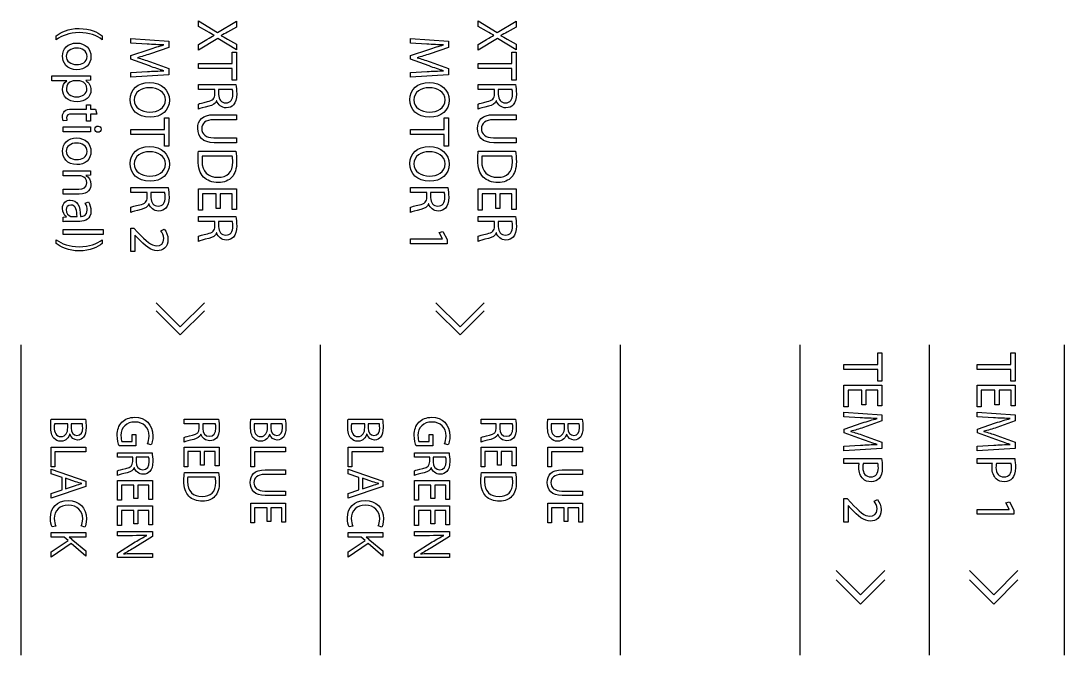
# Model space of a CAD drawing. Header units: millimetres. Extents: x -1166 to -93, y -857 to -63.
# Drawn here: x -985.2 to -906.8, y -592.1 to -544.5 of the extents above; entities that cross this region are included whole.
import ezdxf

# ---------------------------------------------------------------- set-up
doc = ezdxf.new("R2010")
doc.units = ezdxf.units.MM
doc.layers.add('TEXT', color=5, linetype='Continuous', true_color=0x0000ff)

msp = doc.modelspace()

# ---------------------------------------------------------------- linework, layer by layer
at = {"layer": 'TEXT', "color": 5, "lineweight": 25, "true_color": 0x0000ff}
for points in [[(-971.203, -545.303), (-971.829, -544.96), (-971.829, -544.537), (-970.386, -545.408), (-968.977, -544.571), (-968.977, -544.998), (-969.646, -545.375)], [(-950.203, -545.303), (-950.829, -544.96), (-950.829, -544.537), (-949.387, -545.408), (-947.978, -544.571), (-947.978, -544.998), (-948.646, -545.375)], [(-982.501, -545.95), (-982.501, -545.662)], [(-979.053, -545.662), (-979.053, -545.95), (-979.053, -545.95)], [(-975.687, -546.284), (-976.91, -546.208), (-976.91, -545.857), (-974.058, -546.056), (-974.058, -546.525), (-975.437, -547.012)], [(-969.646, -545.908), (-968.977, -546.293), (-968.977, -546.72), (-970.366, -545.853), (-971.829, -546.741), (-971.829, -546.314), (-971.829, -546.314)], [(-971.829, -546.314), (-971.199, -545.946)], [(-970.636, -545.62), (-970.636, -545.611)], [(-970.128, -545.637), (-970.128, -545.65)], [(-954.687, -546.284), (-955.909, -546.208), (-955.909, -545.857), (-953.058, -546.056), (-953.058, -546.525), (-954.437, -547.012)], [(-948.646, -545.908), (-947.978, -546.293), (-947.978, -546.72), (-949.366, -545.853), (-950.829, -546.741), (-950.829, -546.314), (-950.829, -546.314)], [(-950.829, -546.314), (-950.199, -545.946)], [(-949.636, -545.62), (-949.636, -545.611)], [(-949.129, -545.637), (-949.129, -545.65)], [(-975.509, -547.922), (-976.893, -547.418), (-976.893, -547.139), (-975.534, -546.673)], [(-974.426, -546.347), (-974.426, -546.339)], [(-954.509, -547.922), (-955.892, -547.418), (-955.892, -547.139), (-954.535, -546.673)], [(-953.426, -546.347), (-953.426, -546.339)], [(-976.397, -547.299), (-976.397, -547.308)], [(-969.291, -547.744), (-969.291, -546.877), (-968.977, -546.877), (-968.977, -548.989), (-969.291, -548.989), (-969.291, -548.117), (-971.829, -548.117), (-971.829, -547.744), (-969.291, -547.744), (-969.291, -547.744)], [(-955.398, -547.299), (-955.398, -547.308)], [(-948.29, -547.744), (-948.29, -546.877), (-947.977, -546.877), (-947.977, -548.989), (-948.29, -548.989), (-948.29, -548.117), (-950.829, -548.117), (-950.829, -547.744), (-948.29, -547.744), (-948.29, -547.744)], [(-975.437, -547.613), (-974.058, -548.121), (-974.058, -548.59), (-976.91, -548.768), (-976.91, -548.404), (-975.657, -548.336), (-975.657, -548.336)], [(-974.426, -548.29), (-974.426, -548.281)], [(-954.437, -547.613), (-953.058, -548.121), (-953.058, -548.59), (-955.909, -548.768), (-955.909, -548.404), (-954.657, -548.336), (-954.657, -548.336)], [(-953.426, -548.29), (-953.426, -548.281)], [(-981.714, -549.049), (-981.714, -549.04), (-982.827, -549.04), (-982.827, -548.672), (-980.61, -548.672), (-980.61, -548.672)], [(-980.8, -549.04), (-981.156, -549.04), (-981.156, -549.04)], [(-979.941, -548.655), (-979.941, -548.985), (-980.293, -549.007), (-980.293, -549.015)], [(-970.593, -550.022), (-970.593, -549.675), (-971.829, -549.675), (-971.829, -549.307), (-969.015, -549.307), (-969.015, -549.307)], [(-970.314, -549.675), (-970.314, -550.052)], [(-969.274, -549.675), (-970.314, -549.675), (-970.314, -549.675)], [(-949.594, -550.022), (-949.594, -549.675), (-950.829, -549.675), (-950.829, -549.307), (-948.016, -549.307), (-948.016, -549.307)], [(-949.315, -549.675), (-949.315, -550.052)], [(-948.274, -549.675), (-949.315, -549.675), (-949.315, -549.675)], [(-970.458, -550.53), (-970.471, -550.53)], [(-949.459, -550.53), (-949.471, -550.53)], [(-981.342, -551.165), (-980.225, -551.165), (-980.225, -550.848), (-979.941, -550.848), (-979.941, -551.165), (-979.561, -551.165), (-979.45, -551.529), (-979.45, -551.529)], [(-971.829, -551.164), (-971.829, -550.784)], [(-950.829, -551.164), (-950.829, -550.784)], [(-981.701, -552.024), (-981.985, -552.041)], [(-979.45, -551.529), (-979.941, -551.529), (-979.941, -552.062), (-980.225, -552.062), (-980.225, -551.529), (-981.329, -551.529)], [(-974.371, -552.689), (-974.371, -551.822), (-974.058, -551.822), (-974.058, -553.933), (-974.371, -553.933), (-974.371, -553.061), (-976.91, -553.061), (-976.91, -552.689), (-974.371, -552.689), (-974.371, -552.689)], [(-968.977, -551.953), (-970.67, -551.953)], [(-970.657, -551.58), (-968.977, -551.58), (-968.977, -551.953), (-968.977, -551.953)], [(-953.371, -552.689), (-953.371, -551.822), (-953.058, -551.822), (-953.058, -553.933), (-953.371, -553.933), (-953.371, -553.061), (-955.909, -553.061), (-955.909, -552.689), (-953.371, -552.689), (-953.371, -552.689)], [(-947.978, -551.953), (-949.67, -551.953)], [(-949.657, -551.58), (-947.978, -551.58), (-947.978, -551.953), (-947.978, -551.953)], [(-979.941, -552.482), (-979.941, -552.854), (-981.989, -552.854), (-981.989, -552.482), (-979.941, -552.482), (-979.941, -552.482)], [(-970.67, -553.311), (-968.977, -553.311), (-968.977, -553.683), (-970.645, -553.683)], [(-949.67, -553.311), (-947.978, -553.311), (-947.978, -553.683), (-949.645, -553.683)], [(-971.821, -554.323), (-969.02, -554.323), (-969.02, -554.323)], [(-950.821, -554.323), (-948.02, -554.323), (-948.02, -554.323)], [(-969.286, -554.691), (-971.542, -554.691), (-971.542, -554.691)], [(-948.286, -554.691), (-950.542, -554.691), (-950.542, -554.691)], [(-980.758, -556.169), (-981.989, -556.169), (-981.989, -555.797), (-980.496, -555.797), (-980.496, -555.797)], [(-979.941, -555.78), (-979.941, -556.11), (-980.279, -556.131), (-980.279, -556.139)], [(-980.77, -557.54), (-981.989, -557.54), (-981.989, -557.168), (-980.808, -557.168)], [(-975.674, -557.769), (-975.674, -557.422), (-976.91, -557.422), (-976.91, -557.054), (-974.096, -557.054), (-974.096, -557.054)], [(-975.394, -557.422), (-975.394, -557.798)], [(-974.354, -557.422), (-975.394, -557.422), (-975.394, -557.422)], [(-970.492, -558.615), (-970.492, -557.511), (-971.52, -557.511), (-971.52, -558.747), (-971.829, -558.747), (-971.829, -557.139), (-968.977, -557.139), (-968.977, -558.683), (-969.286, -558.683), (-969.286, -557.511), (-970.188, -557.511), (-970.188, -558.615), (-970.492, -558.615), (-970.492, -558.615)], [(-954.673, -557.769), (-954.673, -557.422), (-955.909, -557.422), (-955.909, -557.054), (-953.096, -557.054), (-953.096, -557.054)], [(-954.395, -557.422), (-954.395, -557.798)], [(-953.354, -557.422), (-954.395, -557.422), (-954.395, -557.422)], [(-949.492, -558.615), (-949.492, -557.511), (-950.52, -557.511), (-950.52, -558.747), (-950.829, -558.747), (-950.829, -557.139), (-947.978, -557.139), (-947.978, -558.683), (-948.287, -558.683), (-948.287, -557.511), (-949.188, -557.511), (-949.188, -558.615), (-949.492, -558.615), (-949.492, -558.615)], [(-980.326, -558.214), (-980.077, -558.129)], [(-975.539, -558.277), (-975.551, -558.277)], [(-954.539, -558.277), (-954.551, -558.277)], [(-981.989, -559.614), (-981.989, -559.28), (-981.731, -559.25), (-981.731, -559.238)], [(-981.3, -559.225), (-980.944, -559.225), (-980.944, -559.225)], [(-980.686, -559.217), (-980.644, -559.217)], [(-976.91, -558.911), (-976.91, -558.53)], [(-970.593, -559.941), (-970.593, -559.594), (-971.829, -559.594), (-971.829, -559.226), (-969.015, -559.226), (-969.015, -559.226)], [(-955.909, -558.911), (-955.909, -558.53)], [(-949.594, -559.941), (-949.594, -559.594), (-950.829, -559.594), (-950.829, -559.226), (-948.016, -559.226), (-948.016, -559.226)], [(-980.733, -559.585), (-981.498, -559.585), (-981.498, -559.585)], [(-970.314, -559.594), (-970.314, -559.971)], [(-969.274, -559.594), (-970.314, -559.594), (-970.314, -559.594)], [(-949.315, -559.594), (-949.315, -559.971)], [(-948.274, -559.594), (-949.315, -559.594), (-949.315, -559.594)], [(-978.985, -560.187), (-978.985, -560.559), (-981.989, -560.559), (-981.989, -560.187), (-978.985, -560.187), (-978.985, -560.187)], [(-976.909, -560.098), (-976.681, -560.098), (-976.397, -560.389)], [(-976.389, -560.838), (-976.592, -560.622), (-976.6, -560.622), (-976.6, -561.853), (-976.909, -561.853), (-976.909, -560.098), (-976.909, -560.098)], [(-974.654, -560.288), (-974.392, -560.169)], [(-971.829, -561.083), (-971.829, -560.703)], [(-970.458, -560.449), (-970.471, -560.449)], [(-953.506, -560.906), (-953.506, -560.897), (-953.764, -560.419), (-953.481, -560.347), (-953.159, -560.948), (-953.159, -561.265), (-955.909, -561.265), (-955.909, -560.906), (-953.506, -560.906), (-953.506, -560.906)], [(-950.829, -561.083), (-950.829, -560.703)], [(-949.459, -560.449), (-949.471, -560.449)], [(-982.501, -561.249), (-982.501, -560.962), (-982.501, -560.962)], [(-979.053, -560.962), (-979.053, -561.249)], [(-971.37, -565.691), (-973.187, -567.508), (-975.004, -565.691)], [(-971.37, -566.292), (-973.187, -568.109), (-975.004, -566.292)], [(-950.37, -565.691), (-952.187, -567.508), (-954.004, -565.691)], [(-950.37, -566.292), (-952.187, -568.109), (-954.004, -566.292)], [(-985.16, -568.853), (-985.16, -592.136)], [(-962.687, -568.853), (-962.687, -592.136)], [(-940.156, -568.853), (-940.156, -592.136)], [(-926.66, -568.853), (-926.66, -592.136)], [(-920.819, -570.327), (-920.819, -569.46), (-920.506, -569.46), (-920.506, -571.571), (-920.819, -571.571), (-920.819, -570.7), (-923.358, -570.7), (-923.358, -570.327), (-920.819, -570.327), (-920.819, -570.327)], [(-916.957, -568.853), (-916.957, -592.136)], [(-910.819, -570.327), (-910.819, -569.46), (-910.505, -569.46), (-910.505, -571.571), (-910.819, -571.571), (-910.819, -570.7), (-913.357, -570.7), (-913.357, -570.327), (-910.819, -570.327), (-910.819, -570.327)], [(-906.827, -568.853), (-906.827, -592.136)], [(-922.021, -573.362), (-922.021, -572.258), (-923.049, -572.258), (-923.049, -573.493), (-923.358, -573.493), (-923.358, -571.885), (-920.506, -571.885), (-920.506, -573.43), (-920.815, -573.43), (-920.815, -572.258), (-921.716, -572.258), (-921.716, -573.362), (-922.021, -573.362), (-922.021, -573.362)], [(-912.02, -573.362), (-912.02, -572.258), (-913.048, -572.258), (-913.048, -573.493), (-913.357, -573.493), (-913.357, -571.885), (-910.505, -571.885), (-910.505, -573.43), (-910.815, -573.43), (-910.815, -572.258), (-911.716, -572.258), (-911.716, -573.362), (-912.02, -573.362), (-912.02, -573.362)], [(-922.135, -574.324), (-923.358, -574.248), (-923.358, -573.896), (-920.506, -574.095), (-920.506, -574.565), (-921.885, -575.051)], [(-912.134, -574.324), (-913.357, -574.248), (-913.357, -573.896), (-910.505, -574.095), (-910.505, -574.565), (-911.885, -575.051)], [(-982.886, -574.44), (-980.317, -574.44), (-980.317, -574.44)], [(-981.641, -575.057), (-981.641, -574.778), (-982.638, -574.778), (-982.638, -574.778)], [(-981.388, -574.778), (-981.388, -575.084)], [(-980.542, -574.778), (-981.388, -574.778), (-981.388, -574.778)], [(-971.761, -575.096), (-971.761, -574.778), (-972.895, -574.778), (-972.895, -574.44), (-970.313, -574.44), (-970.313, -574.44)], [(-971.505, -574.778), (-971.505, -575.123)], [(-970.55, -574.778), (-971.505, -574.778), (-971.505, -574.778)], [(-967.887, -574.44), (-965.317, -574.44), (-965.317, -574.44)], [(-966.641, -575.057), (-966.641, -574.778), (-967.638, -574.778), (-967.638, -574.778)], [(-966.388, -574.778), (-966.388, -575.084)], [(-965.542, -574.778), (-966.388, -574.778), (-966.388, -574.778)], [(-960.587, -574.44), (-958.018, -574.44), (-958.018, -574.44)], [(-959.341, -575.057), (-959.341, -574.778), (-960.338, -574.778), (-960.338, -574.778)], [(-959.089, -574.778), (-959.089, -575.084)], [(-958.243, -574.778), (-959.089, -574.778), (-959.089, -574.778)], [(-949.461, -575.096), (-949.461, -574.778), (-950.594, -574.778), (-950.594, -574.44), (-948.014, -574.44), (-948.014, -574.44)], [(-949.205, -574.778), (-949.205, -575.123)], [(-948.25, -574.778), (-949.205, -574.778), (-949.205, -574.778)], [(-945.587, -574.44), (-943.017, -574.44), (-943.017, -574.44)], [(-944.341, -575.057), (-944.341, -574.778), (-945.338, -574.778), (-945.338, -574.778)], [(-944.089, -574.778), (-944.089, -575.084)], [(-943.243, -574.778), (-944.089, -574.778), (-944.089, -574.778)], [(-921.957, -575.961), (-923.341, -575.458), (-923.341, -575.179), (-921.982, -574.713)], [(-920.874, -574.387), (-920.874, -574.379)], [(-911.957, -575.961), (-913.34, -575.458), (-913.34, -575.179), (-911.982, -574.713)], [(-910.873, -574.387), (-910.873, -574.379)], [(-981.485, -575.55), (-981.497, -575.55)], [(-977.572, -576.101), (-976.792, -576.101), (-976.792, -575.574), (-976.52, -575.574), (-976.52, -576.435), (-977.778, -576.435), (-977.778, -576.435)], [(-971.637, -575.562), (-971.649, -575.562)], [(-966.486, -575.55), (-966.497, -575.55)], [(-959.186, -575.55), (-959.197, -575.55)], [(-955.272, -576.101), (-954.492, -576.101), (-954.492, -575.574), (-954.22, -575.574), (-954.22, -576.435), (-955.478, -576.435), (-955.478, -576.435)], [(-949.336, -575.562), (-949.348, -575.562)], [(-944.186, -575.55), (-944.197, -575.55)], [(-921.885, -575.652), (-920.506, -576.16), (-920.506, -576.63), (-923.358, -576.807), (-923.358, -576.444), (-922.105, -576.376), (-922.105, -576.376)], [(-922.846, -575.339), (-922.846, -575.348)], [(-911.885, -575.652), (-910.505, -576.16), (-910.505, -576.63), (-913.357, -576.807), (-913.357, -576.444), (-912.105, -576.376), (-912.105, -576.376)], [(-912.845, -575.339), (-912.845, -575.348)], [(-975.372, -576.357), (-975.648, -576.272)], [(-972.894, -576.144), (-972.894, -575.795)], [(-971.668, -577.878), (-971.668, -576.865), (-972.611, -576.865), (-972.611, -577.999), (-972.894, -577.999), (-972.894, -576.524), (-970.278, -576.524), (-970.278, -577.941), (-970.562, -577.941), (-970.562, -576.865), (-971.388, -576.865), (-971.388, -577.878), (-971.668, -577.878), (-971.668, -577.878)], [(-953.071, -576.357), (-953.347, -576.272)], [(-950.594, -576.144), (-950.594, -575.795)], [(-949.368, -577.878), (-949.368, -576.865), (-950.311, -576.865), (-950.311, -577.999), (-950.594, -577.999), (-950.594, -576.524), (-947.979, -576.524), (-947.979, -577.941), (-948.262, -577.941), (-948.262, -576.865), (-949.088, -576.865), (-949.088, -577.878), (-949.368, -577.878), (-949.368, -577.878)], [(-920.874, -576.329), (-920.874, -576.321)], [(-910.874, -576.329), (-910.874, -576.321)], [(-980.278, -576.539), (-980.278, -576.881), (-982.611, -576.881), (-982.611, -577.999), (-982.894, -577.999), (-982.894, -576.539), (-980.278, -576.539), (-980.278, -576.539)], [(-976.761, -577.603), (-976.761, -577.285), (-977.895, -577.285), (-977.895, -576.947), (-975.313, -576.947), (-975.313, -576.947)], [(-976.505, -577.285), (-976.505, -577.63)], [(-975.55, -577.285), (-976.505, -577.285), (-976.505, -577.285)], [(-965.278, -576.539), (-965.278, -576.881), (-967.611, -576.881), (-967.611, -577.999), (-967.894, -577.999), (-967.894, -576.539), (-965.278, -576.539), (-965.278, -576.539)], [(-957.979, -576.539), (-957.979, -576.881), (-960.311, -576.881), (-960.311, -577.999), (-960.595, -577.999), (-960.595, -576.539), (-957.979, -576.539), (-957.979, -576.539)], [(-954.462, -577.603), (-954.462, -577.285), (-955.595, -577.285), (-955.595, -576.947), (-953.013, -576.947), (-953.013, -576.947)], [(-954.205, -577.285), (-954.205, -577.63)], [(-953.251, -577.285), (-954.205, -577.285), (-954.205, -577.285)], [(-942.979, -576.539), (-942.979, -576.881), (-945.311, -576.881), (-945.311, -577.999), (-945.595, -577.999), (-945.595, -576.539), (-942.979, -576.539), (-942.979, -576.539)], [(-976.637, -578.069), (-976.649, -578.069)], [(-954.337, -578.069), (-954.349, -578.069)], [(-922.215, -577.744), (-923.358, -577.744), (-923.358, -577.376), (-920.54, -577.376), (-920.54, -577.376)], [(-920.806, -577.744), (-921.915, -577.744), (-921.915, -577.744)], [(-912.215, -577.744), (-913.357, -577.744), (-913.357, -577.376), (-910.54, -577.376), (-910.54, -577.376)], [(-910.806, -577.744), (-911.914, -577.744), (-911.914, -577.744)], [(-982.071, -578.798), (-982.894, -578.526), (-982.894, -578.177), (-980.278, -579.069), (-980.278, -579.473), (-982.894, -580.365), (-982.894, -580.005), (-982.071, -579.726), (-982.071, -578.798), (-982.071, -578.798)], [(-981.051, -579.123), (-981.808, -578.868), (-981.808, -579.659), (-981.808, -579.659)], [(-977.895, -578.651), (-977.895, -578.301)], [(-972.886, -578.437), (-970.317, -578.437), (-970.317, -578.437)], [(-970.562, -578.774), (-972.63, -578.774), (-972.63, -578.774)], [(-965.278, -578.573), (-966.831, -578.573)], [(-966.819, -578.231), (-965.278, -578.231), (-965.278, -578.573), (-965.278, -578.573)], [(-959.772, -578.798), (-960.595, -578.526), (-960.595, -578.177), (-957.979, -579.069), (-957.979, -579.473), (-960.595, -580.365), (-960.595, -580.005), (-959.772, -579.726), (-959.772, -578.798), (-959.772, -578.798)], [(-958.751, -579.123), (-959.508, -578.868), (-959.508, -579.659), (-959.508, -579.659)], [(-955.595, -578.651), (-955.595, -578.301)], [(-950.586, -578.437), (-948.017, -578.437), (-948.017, -578.437)], [(-948.262, -578.774), (-950.331, -578.774), (-950.331, -578.774)], [(-942.979, -578.573), (-944.531, -578.573)], [(-944.519, -578.231), (-942.979, -578.231), (-942.979, -578.573), (-942.979, -578.573)], [(-981.808, -579.659), (-981.055, -579.399)], [(-980.577, -579.263), (-980.577, -579.255)], [(-976.668, -580.385), (-976.668, -579.372), (-977.611, -579.372), (-977.611, -580.505), (-977.895, -580.505), (-977.895, -579.031), (-975.279, -579.031), (-975.279, -580.447), (-975.562, -580.447), (-975.562, -579.372), (-976.389, -579.372), (-976.389, -580.385), (-976.668, -580.385), (-976.668, -580.385)], [(-959.508, -579.659), (-958.755, -579.399)], [(-958.277, -579.263), (-958.277, -579.255)], [(-954.368, -580.385), (-954.368, -579.372), (-955.311, -579.372), (-955.311, -580.505), (-955.595, -580.505), (-955.595, -579.031), (-952.979, -579.031), (-952.979, -580.447), (-953.262, -580.447), (-953.262, -579.372), (-954.089, -579.372), (-954.089, -580.385), (-954.368, -580.385), (-954.368, -580.385)], [(-966.831, -579.819), (-965.278, -579.819), (-965.278, -580.16), (-966.808, -580.16)], [(-944.531, -579.819), (-942.979, -579.819), (-942.979, -580.16), (-944.508, -580.16)], [(-923.358, -580.394), (-923.129, -580.394), (-922.846, -580.686)], [(-922.837, -581.135), (-923.04, -580.919), (-923.049, -580.919), (-923.049, -582.15), (-923.358, -582.15), (-923.358, -580.394), (-923.358, -580.394)], [(-976.668, -582.294), (-976.668, -581.281), (-977.611, -581.281), (-977.611, -582.415), (-977.895, -582.415), (-977.895, -580.94), (-975.279, -580.94), (-975.279, -582.356), (-975.562, -582.356), (-975.562, -581.281), (-976.389, -581.281), (-976.389, -582.294), (-976.668, -582.294), (-976.668, -582.294)], [(-966.668, -582.097), (-966.668, -581.083), (-967.611, -581.083), (-967.611, -582.217), (-967.894, -582.217), (-967.894, -580.742), (-965.278, -580.742), (-965.278, -582.159), (-965.562, -582.159), (-965.562, -581.083), (-966.388, -581.083), (-966.388, -582.097), (-966.668, -582.097), (-966.668, -582.097)], [(-954.368, -582.294), (-954.368, -581.281), (-955.311, -581.281), (-955.311, -582.415), (-955.595, -582.415), (-955.595, -580.94), (-952.979, -580.94), (-952.979, -582.356), (-953.262, -582.356), (-953.262, -581.281), (-954.089, -581.281), (-954.089, -582.294), (-954.368, -582.294), (-954.368, -582.294)], [(-944.368, -582.097), (-944.368, -581.083), (-945.311, -581.083), (-945.311, -582.217), (-945.595, -582.217), (-945.595, -580.742), (-942.979, -580.742), (-942.979, -582.159), (-943.262, -582.159), (-943.262, -581.083), (-944.089, -581.083), (-944.089, -582.097), (-944.368, -582.097), (-944.368, -582.097)], [(-921.102, -580.585), (-920.84, -580.466)], [(-910.954, -581.202), (-910.954, -581.194), (-911.212, -580.716), (-910.928, -580.644), (-910.607, -581.245), (-910.607, -581.562), (-913.357, -581.562), (-913.357, -581.202), (-910.954, -581.202), (-910.954, -581.202)], [(-982.541, -582.45), (-982.813, -582.516), (-982.813, -582.516)], [(-980.352, -582.523), (-980.628, -582.438)], [(-960.242, -582.45), (-960.513, -582.516), (-960.513, -582.516)], [(-958.053, -582.523), (-958.328, -582.438)], [(-981.26, -583.497), (-980.278, -584.297), (-980.278, -584.716), (-981.388, -583.769), (-982.894, -584.79), (-982.894, -584.39), (-981.61, -583.532), (-981.897, -583.28), (-982.894, -583.28), (-982.894, -582.942), (-980.278, -582.942), (-980.278, -582.942)], [(-980.278, -582.942), (-980.278, -583.28), (-981.54, -583.28), (-981.54, -583.291)], [(-977.894, -582.853), (-975.278, -582.853), (-975.278, -583.225), (-976.602, -584.06)], [(-976.776, -583.171), (-977.894, -583.171), (-977.894, -582.853), (-977.894, -582.853)], [(-975.693, -583.159), (-975.697, -583.148)], [(-958.961, -583.497), (-957.979, -584.297), (-957.979, -584.716), (-959.089, -583.769), (-960.595, -584.79), (-960.595, -584.39), (-959.31, -583.532), (-959.597, -583.28), (-960.595, -583.28), (-960.595, -582.942), (-957.979, -582.942), (-957.979, -582.942)], [(-957.979, -582.942), (-957.979, -583.28), (-959.24, -583.28), (-959.24, -583.291)], [(-955.594, -582.853), (-952.979, -582.853), (-952.979, -583.225), (-954.302, -584.06)], [(-954.476, -583.171), (-955.594, -583.171), (-955.594, -582.853), (-955.594, -582.853)], [(-953.393, -583.159), (-953.397, -583.148)], [(-976.373, -584.499), (-975.278, -584.499), (-975.278, -584.817), (-977.894, -584.817), (-977.894, -584.475), (-976.567, -583.645)], [(-954.073, -584.499), (-952.978, -584.499), (-952.978, -584.817), (-955.594, -584.817), (-955.594, -584.475), (-954.267, -583.645)], [(-977.452, -584.526), (-977.448, -584.537)], [(-955.152, -584.526), (-955.148, -584.537)], [(-920.3, -585.788), (-922.116, -587.605), (-923.933, -585.788)], [(-910.298, -585.788), (-912.115, -587.605), (-913.931, -585.788)], [(-920.3, -586.489), (-922.116, -588.305), (-923.933, -586.489)], [(-910.298, -586.489), (-912.115, -588.305), (-913.931, -586.489)]]:
    msp.add_lwpolyline(points, dxfattribs=at)
for points in [[(-982.501, -545.662), (-982.15, -545.395), (-981.609, -545.108), (-980.783, -545.108)], [(-980.783, -545.108), (-979.954, -545.112), (-979.408, -545.395), (-979.053, -545.662)], [(-980.788, -545.421), (-981.541, -545.421), (-982.078, -545.653), (-982.501, -545.95)], [(-979.053, -545.95), (-979.472, -545.641), (-980.018, -545.421), (-980.788, -545.421)], [(-970.636, -545.611), (-970.801, -545.531), (-970.954, -545.447), (-971.203, -545.303)], [(-971.199, -545.946), (-970.958, -545.798), (-970.801, -545.709), (-970.636, -545.62)], [(-969.646, -545.375), (-969.832, -545.48), (-969.976, -545.561), (-970.128, -545.637)], [(-970.128, -545.65), (-969.959, -545.73), (-969.828, -545.802), (-969.646, -545.908)], [(-949.636, -545.611), (-949.801, -545.531), (-949.954, -545.447), (-950.203, -545.303)], [(-950.199, -545.946), (-949.958, -545.798), (-949.801, -545.709), (-949.636, -545.62)], [(-948.646, -545.375), (-948.832, -545.48), (-948.976, -545.561), (-949.129, -545.637)], [(-949.129, -545.65), (-948.96, -545.73), (-948.828, -545.802), (-948.646, -545.908)], [(-982.036, -547.181), (-982.036, -546.631), (-981.63, -546.2), (-980.982, -546.2)], [(-980.969, -546.581), (-981.418, -546.581), (-981.757, -546.835), (-981.757, -547.198)], [(-980.982, -546.2), (-980.301, -546.2), (-979.899, -546.653), (-979.899, -547.215)], [(-980.178, -547.207), (-980.178, -546.771), (-980.585, -546.581), (-980.969, -546.581)], [(-974.426, -546.339), (-974.781, -546.331), (-975.255, -546.309), (-975.687, -546.284)], [(-975.534, -546.673), (-975.128, -546.538), (-974.764, -546.428), (-974.426, -546.347)], [(-953.426, -546.339), (-953.781, -546.331), (-954.255, -546.309), (-954.687, -546.284)], [(-954.535, -546.673), (-954.128, -546.538), (-953.764, -546.428), (-953.426, -546.347)], [(-980.949, -548.201), (-981.706, -548.201), (-982.036, -547.673), (-982.036, -547.181)], [(-981.757, -547.198), (-981.757, -547.554), (-981.422, -547.82), (-980.961, -547.82)], [(-980.961, -547.82), (-980.614, -547.82), (-980.178, -547.647), (-980.178, -547.207)], [(-979.899, -547.215), (-979.899, -547.803), (-980.326, -548.201), (-980.949, -548.201)], [(-975.437, -547.012), (-975.788, -547.13), (-976.101, -547.223), (-976.397, -547.299)], [(-976.397, -547.308), (-976.11, -547.384), (-975.797, -547.486), (-975.437, -547.613)], [(-954.437, -547.012), (-954.788, -547.13), (-955.101, -547.223), (-955.398, -547.299)], [(-955.398, -547.308), (-955.11, -547.384), (-954.797, -547.486), (-954.437, -547.613)], [(-975.657, -548.336), (-975.259, -548.315), (-974.777, -548.29), (-974.426, -548.29)], [(-974.426, -548.281), (-974.756, -548.18), (-975.116, -548.065), (-975.509, -547.922)], [(-954.657, -548.336), (-954.259, -548.315), (-953.777, -548.29), (-953.426, -548.29)], [(-953.426, -548.281), (-953.756, -548.18), (-954.116, -548.065), (-954.509, -547.922)], [(-982.035, -549.679), (-982.035, -549.408), (-981.917, -549.171), (-981.714, -549.049)], [(-981.308, -549.057), (-981.566, -549.125), (-981.744, -549.349), (-981.744, -549.616)], [(-981.156, -549.04), (-981.21, -549.04), (-981.261, -549.044), (-981.308, -549.057)], [(-980.652, -549.066), (-980.698, -549.053), (-980.753, -549.04), (-980.8, -549.04)], [(-980.195, -549.628), (-980.195, -549.374), (-980.373, -549.133), (-980.652, -549.066)], [(-980.61, -548.672), (-980.348, -548.672), (-980.136, -548.664), (-979.941, -548.655)], [(-980.293, -549.015), (-980.043, -549.163), (-979.899, -549.408), (-979.899, -549.743)], [(-980.935, -550.614), (-981.672, -550.614), (-982.035, -550.162), (-982.035, -549.679)], [(-981.744, -549.616), (-981.744, -550.009), (-981.422, -550.238), (-980.952, -550.238)], [(-980.952, -550.238), (-980.546, -550.238), (-980.195, -550.022), (-980.195, -549.628)], [(-979.899, -549.743), (-979.899, -550.242), (-980.318, -550.614), (-980.935, -550.614)], [(-976.956, -550.449), (-976.956, -549.692), (-976.368, -549.167), (-975.504, -549.167)], [(-975.496, -549.556), (-976.11, -549.556), (-976.656, -549.886), (-976.656, -550.47)], [(-975.504, -549.167), (-974.599, -549.167), (-974.007, -549.725), (-974.007, -550.487)], [(-974.307, -550.474), (-974.307, -549.861), (-974.874, -549.556), (-975.496, -549.556)], [(-969.244, -550.039), (-969.244, -549.861), (-969.257, -549.738), (-969.274, -549.675)], [(-969.015, -549.307), (-968.982, -549.493), (-968.956, -549.764), (-968.956, -550.014)], [(-955.956, -550.449), (-955.956, -549.692), (-955.368, -549.167), (-954.505, -549.167)], [(-954.496, -549.556), (-955.11, -549.556), (-955.656, -549.886), (-955.656, -550.47)], [(-954.505, -549.167), (-953.599, -549.167), (-953.007, -549.725), (-953.007, -550.487)], [(-953.307, -550.474), (-953.307, -549.861), (-953.874, -549.556), (-954.496, -549.556)], [(-948.244, -550.039), (-948.244, -549.861), (-948.257, -549.738), (-948.274, -549.675)], [(-948.016, -549.307), (-947.982, -549.493), (-947.956, -549.764), (-947.956, -550.014)], [(-975.454, -551.773), (-976.431, -551.773), (-976.956, -551.177), (-976.956, -550.449)], [(-976.656, -550.47), (-976.656, -551.054), (-976.118, -551.384), (-975.471, -551.384)], [(-975.471, -551.384), (-974.899, -551.384), (-974.307, -551.088), (-974.307, -550.474)], [(-974.007, -550.487), (-974.007, -551.27), (-974.604, -551.773), (-975.454, -551.773)], [(-971.829, -550.784), (-971.744, -550.737), (-971.503, -550.674), (-971.148, -550.597)], [(-971.148, -550.597), (-970.754, -550.513), (-970.606, -550.356), (-970.593, -550.022)], [(-970.471, -550.53), (-970.547, -550.746), (-970.75, -550.877), (-971.046, -550.945)], [(-969.735, -551.063), (-970.107, -551.063), (-970.356, -550.826), (-970.458, -550.53)], [(-970.314, -550.052), (-970.314, -550.445), (-970.099, -550.695), (-969.773, -550.695)], [(-969.773, -550.695), (-969.405, -550.695), (-969.244, -550.428), (-969.244, -550.039)], [(-968.956, -550.014), (-968.956, -550.407), (-969.032, -550.665), (-969.189, -550.839)], [(-954.454, -551.773), (-955.431, -551.773), (-955.956, -551.177), (-955.956, -550.449)], [(-955.656, -550.47), (-955.656, -551.054), (-955.118, -551.384), (-954.471, -551.384)], [(-954.471, -551.384), (-953.9, -551.384), (-953.307, -551.088), (-953.307, -550.474)], [(-953.007, -550.487), (-953.007, -551.27), (-953.604, -551.773), (-954.454, -551.773)], [(-950.829, -550.784), (-950.745, -550.737), (-950.503, -550.674), (-950.148, -550.597)], [(-950.148, -550.597), (-949.755, -550.513), (-949.607, -550.356), (-949.594, -550.022)], [(-949.471, -550.53), (-949.547, -550.746), (-949.75, -550.877), (-950.047, -550.945)], [(-948.735, -551.063), (-949.107, -551.063), (-949.357, -550.826), (-949.459, -550.53)], [(-949.315, -550.052), (-949.315, -550.445), (-949.099, -550.695), (-948.773, -550.695)], [(-948.773, -550.695), (-948.405, -550.695), (-948.244, -550.428), (-948.244, -550.039)], [(-947.956, -550.014), (-947.956, -550.407), (-948.033, -550.665), (-948.189, -550.839)], [(-982.036, -551.711), (-982.036, -551.538), (-981.977, -551.398), (-981.879, -551.309)], [(-981.879, -551.309), (-981.765, -551.208), (-981.583, -551.165), (-981.342, -551.165)], [(-971.046, -550.945), (-971.444, -551.037), (-971.719, -551.105), (-971.829, -551.164)], [(-969.189, -550.839), (-969.316, -550.978), (-969.51, -551.063), (-969.735, -551.063)], [(-950.047, -550.945), (-950.444, -551.037), (-950.719, -551.105), (-950.829, -551.164)], [(-948.189, -550.839), (-948.316, -550.978), (-948.511, -551.063), (-948.735, -551.063)], [(-981.985, -552.041), (-982.01, -551.969), (-982.036, -551.855), (-982.036, -551.711)], [(-981.329, -551.529), (-981.583, -551.529), (-981.727, -551.601), (-981.727, -551.808)], [(-981.727, -551.808), (-981.727, -551.91), (-981.718, -551.969), (-981.701, -552.024)], [(-971.876, -552.604), (-971.876, -552.02), (-971.546, -551.58), (-970.657, -551.58)], [(-970.67, -551.953), (-971.305, -551.953), (-971.576, -552.236), (-971.576, -552.617)], [(-950.876, -552.604), (-950.876, -552.02), (-950.546, -551.58), (-949.657, -551.58)], [(-949.67, -551.953), (-950.305, -551.953), (-950.575, -552.236), (-950.575, -552.617)], [(-979.595, -552.66), (-979.595, -552.524), (-979.493, -552.435), (-979.366, -552.435)], [(-979.366, -552.897), (-979.493, -552.897), (-979.595, -552.808), (-979.595, -552.66)], [(-979.366, -552.435), (-979.239, -552.435), (-979.133, -552.529), (-979.133, -552.668)], [(-979.133, -552.668), (-979.133, -552.804), (-979.235, -552.897), (-979.366, -552.897)], [(-970.645, -553.683), (-971.52, -553.683), (-971.876, -553.222), (-971.876, -552.604)], [(-971.576, -552.617), (-971.576, -553.036), (-971.297, -553.311), (-970.67, -553.311)], [(-949.645, -553.683), (-950.52, -553.683), (-950.876, -553.222), (-950.876, -552.604)], [(-950.575, -552.617), (-950.575, -553.036), (-950.296, -553.311), (-949.67, -553.311)], [(-982.036, -554.306), (-982.036, -553.756), (-981.63, -553.325), (-980.982, -553.325)], [(-980.969, -553.705), (-981.418, -553.705), (-981.757, -553.959), (-981.757, -554.323)], [(-980.982, -553.325), (-980.301, -553.325), (-979.899, -553.777), (-979.899, -554.34)], [(-980.178, -554.332), (-980.178, -553.896), (-980.585, -553.705), (-980.969, -553.705)], [(-980.949, -555.326), (-981.706, -555.326), (-982.036, -554.797), (-982.036, -554.306)], [(-981.757, -554.323), (-981.757, -554.678), (-981.422, -554.945), (-980.961, -554.945)], [(-980.961, -554.945), (-980.614, -554.945), (-980.178, -554.771), (-980.178, -554.332)], [(-979.899, -554.34), (-979.899, -554.928), (-980.326, -555.326), (-980.949, -555.326)], [(-976.956, -555.25), (-976.956, -554.492), (-976.368, -553.968), (-975.504, -553.968)], [(-975.496, -554.357), (-976.11, -554.357), (-976.656, -554.687), (-976.656, -555.271)], [(-975.504, -553.968), (-974.599, -553.968), (-974.007, -554.526), (-974.007, -555.288)], [(-974.307, -555.275), (-974.307, -554.662), (-974.874, -554.357), (-975.496, -554.357)], [(-971.855, -554.992), (-971.855, -554.725), (-971.842, -554.51), (-971.821, -554.323)], [(-969.02, -554.323), (-968.982, -554.547), (-968.957, -554.814), (-968.957, -555.106)], [(-955.956, -555.25), (-955.956, -554.492), (-955.368, -553.968), (-954.505, -553.968)], [(-954.496, -554.357), (-955.11, -554.357), (-955.656, -554.687), (-955.656, -555.271)], [(-954.505, -553.968), (-953.599, -553.968), (-953.007, -554.526), (-953.007, -555.288)], [(-953.307, -555.275), (-953.307, -554.662), (-953.874, -554.357), (-954.496, -554.357)], [(-950.855, -554.992), (-950.855, -554.725), (-950.842, -554.51), (-950.821, -554.323)], [(-948.02, -554.323), (-947.982, -554.547), (-947.956, -554.814), (-947.956, -555.106)], [(-975.454, -556.574), (-976.431, -556.574), (-976.956, -555.978), (-976.956, -555.25)], [(-976.656, -555.271), (-976.656, -555.855), (-976.118, -556.185), (-975.471, -556.185)], [(-975.471, -556.185), (-974.899, -556.185), (-974.307, -555.889), (-974.307, -555.275)], [(-974.007, -555.288), (-974.007, -556.071), (-974.604, -556.574), (-975.454, -556.574)], [(-971.444, -556.257), (-971.711, -555.986), (-971.855, -555.546), (-971.855, -554.992)], [(-971.542, -554.691), (-971.554, -554.785), (-971.559, -554.92), (-971.559, -555.064)], [(-971.559, -555.064), (-971.559, -555.855), (-971.119, -556.278), (-970.349, -556.278)], [(-970.349, -556.278), (-969.676, -556.282), (-969.248, -555.901), (-969.248, -555.123)], [(-968.957, -555.106), (-968.957, -555.635), (-969.083, -556.012), (-969.312, -556.261)], [(-969.248, -555.123), (-969.248, -554.933), (-969.266, -554.789), (-969.286, -554.691)], [(-954.454, -556.574), (-955.431, -556.574), (-955.956, -555.978), (-955.956, -555.25)], [(-955.656, -555.271), (-955.656, -555.855), (-955.118, -556.185), (-954.471, -556.185)], [(-954.471, -556.185), (-953.9, -556.185), (-953.307, -555.889), (-953.307, -555.275)], [(-953.007, -555.288), (-953.007, -556.071), (-953.604, -556.574), (-954.454, -556.574)], [(-950.444, -556.257), (-950.711, -555.986), (-950.855, -555.546), (-950.855, -554.992)], [(-950.542, -554.691), (-950.555, -554.785), (-950.558, -554.92), (-950.558, -555.064)], [(-950.558, -555.064), (-950.558, -555.855), (-950.119, -556.278), (-949.348, -556.278)], [(-949.348, -556.278), (-948.675, -556.282), (-948.248, -555.901), (-948.248, -555.123)], [(-947.956, -555.106), (-947.956, -555.635), (-948.083, -556.012), (-948.312, -556.261)], [(-948.248, -555.123), (-948.248, -554.933), (-948.265, -554.789), (-948.286, -554.691)], [(-980.496, -555.797), (-980.279, -555.797), (-980.11, -555.792), (-979.941, -555.78)], [(-980.279, -556.139), (-980.089, -556.241), (-979.899, -556.478), (-979.899, -556.816)], [(-980.808, -557.168), (-980.479, -557.168), (-980.203, -557.045), (-980.203, -556.693)], [(-979.899, -556.816), (-979.899, -557.1), (-980.068, -557.54), (-980.77, -557.54)], [(-980.584, -556.194), (-980.631, -556.177), (-980.694, -556.169), (-980.758, -556.169)], [(-980.203, -556.693), (-980.203, -556.452), (-980.377, -556.262), (-980.584, -556.194)], [(-970.336, -556.667), (-970.801, -556.667), (-971.182, -556.519), (-971.444, -556.257)], [(-969.312, -556.261), (-969.545, -556.519), (-969.874, -556.667), (-970.336, -556.667)], [(-949.336, -556.667), (-949.801, -556.667), (-950.182, -556.519), (-950.444, -556.257)], [(-948.312, -556.261), (-948.544, -556.519), (-948.875, -556.667), (-949.336, -556.667)], [(-974.324, -557.786), (-974.324, -557.608), (-974.337, -557.485), (-974.354, -557.422)], [(-974.096, -557.054), (-974.062, -557.24), (-974.037, -557.511), (-974.037, -557.76)], [(-953.324, -557.786), (-953.324, -557.608), (-953.337, -557.485), (-953.354, -557.422)], [(-953.096, -557.054), (-953.062, -557.24), (-953.036, -557.511), (-953.036, -557.76)], [(-982.036, -558.611), (-982.036, -558.197), (-981.744, -557.985), (-981.448, -557.985)], [(-981.405, -558.358), (-981.651, -558.358), (-981.761, -558.518), (-981.761, -558.705)], [(-981.448, -557.985), (-980.953, -557.985), (-980.682, -558.426), (-980.686, -559.217)], [(-980.944, -559.225), (-980.936, -558.819), (-981.008, -558.358), (-981.405, -558.358)], [(-980.174, -558.751), (-980.174, -558.557), (-980.229, -558.358), (-980.326, -558.214)], [(-980.077, -558.129), (-979.971, -558.299), (-979.899, -558.548), (-979.899, -558.806)], [(-976.91, -558.53), (-976.825, -558.484), (-976.584, -558.42), (-976.228, -558.344)], [(-976.228, -558.344), (-975.835, -558.26), (-975.687, -558.103), (-975.674, -557.769)], [(-975.551, -558.277), (-975.628, -558.492), (-975.83, -558.623), (-976.127, -558.691)], [(-974.815, -558.809), (-975.188, -558.809), (-975.437, -558.573), (-975.539, -558.277)], [(-975.394, -557.798), (-975.394, -558.192), (-975.178, -558.441), (-974.853, -558.441)], [(-974.853, -558.441), (-974.485, -558.441), (-974.324, -558.175), (-974.324, -557.786)], [(-974.037, -557.76), (-974.037, -558.154), (-974.113, -558.412), (-974.269, -558.585)], [(-955.909, -558.53), (-955.824, -558.484), (-955.583, -558.42), (-955.228, -558.344)], [(-955.228, -558.344), (-954.834, -558.26), (-954.686, -558.103), (-954.673, -557.769)], [(-954.551, -558.277), (-954.627, -558.492), (-954.83, -558.623), (-955.127, -558.691)], [(-953.815, -558.809), (-954.187, -558.809), (-954.437, -558.573), (-954.539, -558.277)], [(-954.395, -557.798), (-954.395, -558.192), (-954.179, -558.441), (-953.853, -558.441)], [(-953.853, -558.441), (-953.485, -558.441), (-953.324, -558.175), (-953.324, -557.786)], [(-953.036, -557.76), (-953.036, -558.154), (-953.113, -558.412), (-953.269, -558.585)], [(-981.731, -559.238), (-981.892, -559.123), (-982.036, -558.904), (-982.036, -558.611)], [(-981.761, -558.705), (-981.761, -558.976), (-981.592, -559.149), (-981.418, -559.208)], [(-981.418, -559.208), (-981.376, -559.221), (-981.333, -559.225), (-981.3, -559.225)], [(-979.899, -558.806), (-979.899, -559.432), (-980.326, -559.585), (-980.733, -559.585)], [(-980.644, -559.217), (-980.479, -559.217), (-980.17, -559.17), (-980.174, -558.751)], [(-976.127, -558.691), (-976.524, -558.784), (-976.799, -558.852), (-976.91, -558.911)], [(-974.269, -558.585), (-974.396, -558.725), (-974.591, -558.809), (-974.815, -558.809)], [(-969.015, -559.226), (-968.982, -559.412), (-968.956, -559.683), (-968.956, -559.932)], [(-955.127, -558.691), (-955.524, -558.784), (-955.799, -558.852), (-955.909, -558.911)], [(-953.269, -558.585), (-953.396, -558.725), (-953.591, -558.809), (-953.815, -558.809)], [(-948.016, -559.226), (-947.982, -559.412), (-947.956, -559.683), (-947.956, -559.932)], [(-981.498, -559.585), (-981.676, -559.585), (-981.85, -559.593), (-981.989, -559.614)], [(-971.148, -560.516), (-970.754, -560.432), (-970.606, -560.275), (-970.593, -559.941)], [(-970.314, -559.971), (-970.314, -560.364), (-970.099, -560.614), (-969.773, -560.614)], [(-969.773, -560.614), (-969.405, -560.614), (-969.244, -560.347), (-969.244, -559.958)], [(-969.244, -559.958), (-969.244, -559.78), (-969.257, -559.657), (-969.274, -559.594)], [(-968.956, -559.932), (-968.956, -560.326), (-969.032, -560.584), (-969.189, -560.757)], [(-950.148, -560.516), (-949.755, -560.432), (-949.607, -560.275), (-949.594, -559.941)], [(-949.315, -559.971), (-949.315, -560.364), (-949.099, -560.614), (-948.773, -560.614)], [(-948.773, -560.614), (-948.405, -560.614), (-948.244, -560.347), (-948.244, -559.958)], [(-948.244, -559.958), (-948.244, -559.78), (-948.257, -559.657), (-948.274, -559.594)], [(-947.956, -559.932), (-947.956, -560.326), (-948.033, -560.584), (-948.189, -560.757)], [(-976.397, -560.389), (-975.729, -561.092), (-975.374, -561.413), (-974.959, -561.413)], [(-974.912, -561.786), (-975.42, -561.786), (-975.83, -561.417), (-976.389, -560.838)], [(-974.422, -560.872), (-974.422, -560.622), (-974.548, -560.415), (-974.654, -560.288)], [(-974.392, -560.169), (-974.236, -560.356), (-974.113, -560.63), (-974.113, -560.944)], [(-971.829, -560.703), (-971.744, -560.656), (-971.503, -560.592), (-971.148, -560.516)], [(-971.046, -560.863), (-971.444, -560.956), (-971.719, -561.024), (-971.829, -561.083)], [(-970.471, -560.449), (-970.547, -560.664), (-970.75, -560.796), (-971.046, -560.863)], [(-969.735, -560.982), (-970.107, -560.982), (-970.356, -560.745), (-970.458, -560.449)], [(-969.189, -560.757), (-969.316, -560.897), (-969.51, -560.982), (-969.735, -560.982)], [(-950.829, -560.703), (-950.745, -560.656), (-950.503, -560.592), (-950.148, -560.516)], [(-950.047, -560.863), (-950.444, -560.956), (-950.719, -561.024), (-950.829, -561.083)], [(-949.471, -560.449), (-949.547, -560.664), (-949.75, -560.796), (-950.047, -560.863)], [(-948.735, -560.982), (-949.107, -560.982), (-949.357, -560.745), (-949.459, -560.449)], [(-948.189, -560.757), (-948.316, -560.897), (-948.511, -560.982), (-948.735, -560.982)], [(-982.501, -560.962), (-982.082, -561.258), (-981.537, -561.49), (-980.775, -561.49)], [(-980.775, -561.804), (-981.604, -561.799), (-982.145, -561.516), (-982.501, -561.249)], [(-980.775, -561.49), (-980.013, -561.49), (-979.476, -561.262), (-979.053, -560.962)], [(-979.053, -561.249), (-979.399, -561.516), (-979.945, -561.804), (-980.775, -561.804)], [(-974.959, -561.413), (-974.68, -561.413), (-974.422, -561.282), (-974.422, -560.872)], [(-974.113, -560.944), (-974.113, -561.536), (-974.519, -561.786), (-974.912, -561.786)], [(-982.918, -574.964), (-982.918, -574.731), (-982.902, -574.552), (-982.886, -574.44)], [(-982.673, -575.864), (-982.84, -575.686), (-982.918, -575.391), (-982.918, -574.964)], [(-982.638, -574.778), (-982.65, -574.847), (-982.654, -574.94), (-982.654, -575.061)], [(-980.519, -575.077), (-980.519, -574.921), (-980.53, -574.832), (-980.542, -574.778)], [(-980.317, -574.44), (-980.282, -574.587), (-980.259, -574.824), (-980.259, -575.057)], [(-977.922, -575.627), (-977.922, -575.232), (-977.821, -574.906), (-977.576, -574.65)], [(-976.586, -574.642), (-977.25, -574.642), (-977.642, -575.038), (-977.642, -575.651)], [(-977.576, -574.65), (-977.359, -574.424), (-977.01, -574.285), (-976.603, -574.285)], [(-976.603, -574.285), (-975.822, -574.285), (-975.252, -574.824), (-975.252, -575.701)], [(-975.535, -575.694), (-975.535, -575.057), (-975.931, -574.642), (-976.586, -574.642)], [(-970.523, -575.111), (-970.523, -574.949), (-970.535, -574.836), (-970.55, -574.778)], [(-970.313, -574.44), (-970.282, -574.611), (-970.259, -574.859), (-970.259, -575.088)], [(-967.918, -574.964), (-967.918, -574.731), (-967.902, -574.552), (-967.887, -574.44)], [(-967.673, -575.864), (-967.84, -575.686), (-967.918, -575.391), (-967.918, -574.964)], [(-967.638, -574.778), (-967.65, -574.847), (-967.654, -574.94), (-967.654, -575.061)], [(-965.519, -575.077), (-965.519, -574.921), (-965.531, -574.832), (-965.542, -574.778)], [(-965.317, -574.44), (-965.282, -574.587), (-965.259, -574.824), (-965.259, -575.057)], [(-960.618, -574.964), (-960.618, -574.731), (-960.602, -574.552), (-960.587, -574.44)], [(-960.373, -575.864), (-960.54, -575.686), (-960.618, -575.391), (-960.618, -574.964)], [(-960.338, -574.778), (-960.35, -574.847), (-960.354, -574.94), (-960.354, -575.061)], [(-958.219, -575.077), (-958.219, -574.921), (-958.231, -574.832), (-958.243, -574.778)], [(-958.018, -574.44), (-957.982, -574.587), (-957.959, -574.824), (-957.959, -575.057)], [(-955.622, -575.627), (-955.622, -575.232), (-955.521, -574.906), (-955.276, -574.65)], [(-954.286, -574.642), (-954.95, -574.642), (-955.342, -575.038), (-955.342, -575.651)], [(-955.276, -574.65), (-955.059, -574.424), (-954.709, -574.285), (-954.302, -574.285)], [(-954.302, -574.285), (-953.522, -574.285), (-952.951, -574.824), (-952.951, -575.701)], [(-953.235, -575.694), (-953.235, -575.057), (-953.63, -574.642), (-954.286, -574.642)], [(-948.223, -575.111), (-948.223, -574.949), (-948.235, -574.836), (-948.25, -574.778)], [(-948.014, -574.44), (-947.982, -574.611), (-947.959, -574.859), (-947.959, -575.088)], [(-945.618, -574.964), (-945.618, -574.731), (-945.603, -574.552), (-945.587, -574.44)], [(-945.373, -575.864), (-945.54, -575.686), (-945.618, -575.391), (-945.618, -574.964)], [(-945.338, -574.778), (-945.35, -574.847), (-945.354, -574.94), (-945.354, -575.061)], [(-943.219, -575.077), (-943.219, -574.921), (-943.231, -574.832), (-943.243, -574.778)], [(-943.017, -574.44), (-942.983, -574.587), (-942.959, -574.824), (-942.959, -575.057)], [(-920.874, -574.379), (-921.23, -574.37), (-921.703, -574.349), (-922.135, -574.324)], [(-921.982, -574.713), (-921.576, -574.578), (-921.212, -574.467), (-920.874, -574.387)], [(-910.873, -574.379), (-911.229, -574.37), (-911.703, -574.349), (-912.134, -574.324)], [(-911.982, -574.713), (-911.576, -574.578), (-911.212, -574.467), (-910.873, -574.387)], [(-982.654, -575.061), (-982.654, -575.41), (-982.526, -575.732), (-982.145, -575.732)], [(-981.497, -575.55), (-981.555, -575.798), (-981.761, -576.089), (-982.149, -576.089)], [(-982.145, -575.732), (-981.792, -575.732), (-981.641, -575.426), (-981.641, -575.057)], [(-980.911, -575.992), (-981.167, -575.992), (-981.388, -575.822), (-981.485, -575.55)], [(-981.388, -575.084), (-981.388, -575.437), (-981.198, -575.647), (-980.946, -575.647)], [(-980.946, -575.647), (-980.643, -575.647), (-980.519, -575.418), (-980.519, -575.077)], [(-980.259, -575.057), (-980.259, -575.395), (-980.317, -575.612), (-980.449, -575.771)], [(-977.778, -576.435), (-977.836, -576.284), (-977.922, -575.981), (-977.922, -575.627)], [(-977.642, -575.651), (-977.642, -575.873), (-977.611, -576.024), (-977.572, -576.101)], [(-975.648, -576.272), (-975.582, -576.132), (-975.535, -575.958), (-975.535, -575.694)], [(-975.252, -575.701), (-975.252, -576.004), (-975.318, -576.245), (-975.372, -576.357)], [(-972.894, -575.795), (-972.817, -575.752), (-972.595, -575.694), (-972.269, -575.623)], [(-972.269, -575.623), (-971.909, -575.546), (-971.773, -575.403), (-971.761, -575.096)], [(-971.649, -575.562), (-971.718, -575.76), (-971.904, -575.88), (-972.176, -575.942)], [(-970.973, -576.05), (-971.315, -576.05), (-971.544, -575.833), (-971.637, -575.562)], [(-971.505, -575.123), (-971.505, -575.484), (-971.306, -575.713), (-971.008, -575.713)], [(-971.008, -575.713), (-970.67, -575.713), (-970.523, -575.469), (-970.523, -575.111)], [(-970.259, -575.088), (-970.259, -575.449), (-970.328, -575.686), (-970.472, -575.845)], [(-967.654, -575.061), (-967.654, -575.41), (-967.526, -575.732), (-967.145, -575.732)], [(-966.497, -575.55), (-966.555, -575.798), (-966.761, -576.089), (-967.149, -576.089)], [(-967.145, -575.732), (-966.792, -575.732), (-966.641, -575.426), (-966.641, -575.057)], [(-965.911, -575.992), (-966.167, -575.992), (-966.388, -575.822), (-966.486, -575.55)], [(-966.388, -575.084), (-966.388, -575.437), (-966.198, -575.647), (-965.946, -575.647)], [(-965.946, -575.647), (-965.643, -575.647), (-965.519, -575.418), (-965.519, -575.077)], [(-965.259, -575.057), (-965.259, -575.395), (-965.317, -575.612), (-965.449, -575.771)], [(-960.354, -575.061), (-960.354, -575.41), (-960.226, -575.732), (-959.846, -575.732)], [(-959.197, -575.55), (-959.256, -575.798), (-959.461, -576.089), (-959.85, -576.089)], [(-959.846, -575.732), (-959.493, -575.732), (-959.341, -575.426), (-959.341, -575.057)], [(-958.611, -575.992), (-958.867, -575.992), (-959.089, -575.822), (-959.186, -575.55)], [(-959.089, -575.084), (-959.089, -575.437), (-958.898, -575.647), (-958.646, -575.647)], [(-958.646, -575.647), (-958.344, -575.647), (-958.219, -575.418), (-958.219, -575.077)], [(-957.959, -575.057), (-957.959, -575.395), (-958.018, -575.612), (-958.15, -575.771)], [(-955.478, -576.435), (-955.536, -576.284), (-955.622, -575.981), (-955.622, -575.627)], [(-955.342, -575.651), (-955.342, -575.873), (-955.311, -576.024), (-955.272, -576.101)], [(-953.347, -576.272), (-953.281, -576.132), (-953.235, -575.958), (-953.235, -575.694)], [(-952.951, -575.701), (-952.951, -576.004), (-953.017, -576.245), (-953.071, -576.357)], [(-950.594, -575.795), (-950.516, -575.752), (-950.295, -575.694), (-949.969, -575.623)], [(-949.969, -575.623), (-949.608, -575.546), (-949.472, -575.403), (-949.461, -575.096)], [(-949.348, -575.562), (-949.418, -575.76), (-949.605, -575.88), (-949.876, -575.942)], [(-948.673, -576.05), (-949.014, -576.05), (-949.244, -575.833), (-949.336, -575.562)], [(-949.205, -575.123), (-949.205, -575.484), (-949.007, -575.713), (-948.708, -575.713)], [(-948.708, -575.713), (-948.371, -575.713), (-948.223, -575.469), (-948.223, -575.111)], [(-947.959, -575.088), (-947.959, -575.449), (-948.029, -575.686), (-948.172, -575.845)], [(-945.354, -575.061), (-945.354, -575.41), (-945.226, -575.732), (-944.846, -575.732)], [(-944.197, -575.55), (-944.255, -575.798), (-944.461, -576.089), (-944.849, -576.089)], [(-944.846, -575.732), (-944.492, -575.732), (-944.341, -575.426), (-944.341, -575.057)], [(-943.611, -575.992), (-943.868, -575.992), (-944.089, -575.822), (-944.186, -575.55)], [(-944.089, -575.084), (-944.089, -575.437), (-943.898, -575.647), (-943.646, -575.647)], [(-943.646, -575.647), (-943.343, -575.647), (-943.219, -575.418), (-943.219, -575.077)], [(-942.959, -575.057), (-942.959, -575.395), (-943.017, -575.612), (-943.149, -575.771)], [(-921.885, -575.051), (-922.236, -575.17), (-922.549, -575.263), (-922.846, -575.339)], [(-922.846, -575.348), (-922.558, -575.424), (-922.245, -575.525), (-921.885, -575.652)], [(-911.885, -575.051), (-912.236, -575.17), (-912.549, -575.263), (-912.845, -575.339)], [(-912.845, -575.348), (-912.557, -575.424), (-912.244, -575.525), (-911.885, -575.652)], [(-982.149, -576.089), (-982.374, -576.089), (-982.549, -576), (-982.673, -575.864)], [(-980.449, -575.771), (-980.55, -575.907), (-980.705, -575.992), (-980.911, -575.992)], [(-972.176, -575.942), (-972.541, -576.027), (-972.793, -576.089), (-972.894, -576.144)], [(-970.472, -575.845), (-970.589, -575.973), (-970.767, -576.05), (-970.973, -576.05)], [(-967.149, -576.089), (-967.374, -576.089), (-967.549, -576), (-967.673, -575.864)], [(-965.449, -575.771), (-965.55, -575.907), (-965.705, -575.992), (-965.911, -575.992)], [(-959.85, -576.089), (-960.075, -576.089), (-960.249, -576), (-960.373, -575.864)], [(-958.15, -575.771), (-958.25, -575.907), (-958.406, -575.992), (-958.611, -575.992)], [(-949.876, -575.942), (-950.241, -576.027), (-950.493, -576.089), (-950.594, -576.144)], [(-948.172, -575.845), (-948.289, -575.973), (-948.467, -576.05), (-948.673, -576.05)], [(-944.849, -576.089), (-945.074, -576.089), (-945.249, -576), (-945.373, -575.864)], [(-943.149, -575.771), (-943.251, -575.907), (-943.406, -575.992), (-943.611, -575.992)], [(-922.105, -576.376), (-921.707, -576.355), (-921.225, -576.329), (-920.874, -576.329)], [(-920.874, -576.321), (-921.204, -576.219), (-921.564, -576.105), (-921.957, -575.961)], [(-912.105, -576.376), (-911.707, -576.355), (-911.225, -576.329), (-910.874, -576.329)], [(-910.874, -576.321), (-911.204, -576.219), (-911.563, -576.105), (-911.957, -575.961)], [(-975.523, -577.618), (-975.523, -577.455), (-975.535, -577.343), (-975.55, -577.285)], [(-975.313, -576.947), (-975.282, -577.118), (-975.259, -577.366), (-975.259, -577.595)], [(-953.223, -577.618), (-953.223, -577.455), (-953.235, -577.343), (-953.251, -577.285)], [(-953.013, -576.947), (-952.982, -577.118), (-952.959, -577.366), (-952.959, -577.595)], [(-977.27, -578.131), (-976.909, -578.053), (-976.773, -577.909), (-976.761, -577.603)], [(-976.649, -578.069), (-976.719, -578.266), (-976.905, -578.387), (-977.176, -578.449)], [(-975.973, -578.558), (-976.315, -578.558), (-976.544, -578.341), (-976.637, -578.069)], [(-976.505, -577.63), (-976.505, -577.991), (-976.307, -578.22), (-976.008, -578.22)], [(-976.008, -578.22), (-975.671, -578.22), (-975.523, -577.976), (-975.523, -577.618)], [(-975.259, -577.595), (-975.259, -577.956), (-975.329, -578.193), (-975.472, -578.352)], [(-954.97, -578.131), (-954.609, -578.053), (-954.473, -577.909), (-954.462, -577.603)], [(-954.349, -578.069), (-954.419, -578.266), (-954.605, -578.387), (-954.877, -578.449)], [(-953.673, -578.558), (-954.015, -578.558), (-954.244, -578.341), (-954.337, -578.069)], [(-954.205, -577.63), (-954.205, -577.991), (-954.007, -578.22), (-953.708, -578.22)], [(-953.708, -578.22), (-953.371, -578.22), (-953.223, -577.976), (-953.223, -577.618)], [(-952.959, -577.595), (-952.959, -577.956), (-953.029, -578.193), (-953.173, -578.352)], [(-922.241, -578.04), (-922.241, -577.93), (-922.236, -577.828), (-922.215, -577.744)], [(-921.927, -578.912), (-922.135, -578.713), (-922.241, -578.4), (-922.241, -578.04)], [(-921.915, -577.744), (-921.936, -577.824), (-921.944, -577.926), (-921.944, -578.049)], [(-921.944, -578.049), (-921.944, -578.493), (-921.724, -578.764), (-921.339, -578.764)], [(-921.339, -578.764), (-920.959, -578.764), (-920.776, -578.493), (-920.776, -578.091)], [(-920.776, -578.091), (-920.776, -577.93), (-920.789, -577.808), (-920.806, -577.744)], [(-920.485, -578.082), (-920.485, -578.446), (-920.57, -578.713), (-920.722, -578.882)], [(-920.54, -577.376), (-920.51, -577.554), (-920.485, -577.786), (-920.485, -578.082)], [(-912.24, -578.04), (-912.24, -577.93), (-912.236, -577.828), (-912.215, -577.744)], [(-911.927, -578.912), (-912.135, -578.713), (-912.24, -578.4), (-912.24, -578.04)], [(-911.914, -577.744), (-911.936, -577.824), (-911.944, -577.926), (-911.944, -578.049)], [(-911.944, -578.049), (-911.944, -578.493), (-911.724, -578.764), (-911.339, -578.764)], [(-911.339, -578.764), (-910.958, -578.764), (-910.776, -578.493), (-910.776, -578.091)], [(-910.776, -578.091), (-910.776, -577.93), (-910.789, -577.808), (-910.806, -577.744)], [(-910.485, -578.082), (-910.485, -578.446), (-910.569, -578.713), (-910.722, -578.882)], [(-910.54, -577.376), (-910.51, -577.554), (-910.485, -577.786), (-910.485, -578.082)], [(-977.895, -578.301), (-977.817, -578.259), (-977.596, -578.201), (-977.27, -578.131)], [(-977.176, -578.449), (-977.541, -578.534), (-977.794, -578.596), (-977.895, -578.651)], [(-975.472, -578.352), (-975.589, -578.48), (-975.767, -578.558), (-975.973, -578.558)], [(-972.918, -579.05), (-972.918, -578.806), (-972.906, -578.608), (-972.886, -578.437)], [(-972.63, -578.774), (-972.642, -578.86), (-972.646, -578.984), (-972.646, -579.116)], [(-970.527, -579.17), (-970.527, -578.996), (-970.542, -578.864), (-970.562, -578.774)], [(-970.317, -578.437), (-970.282, -578.643), (-970.259, -578.887), (-970.259, -579.155)], [(-967.937, -579.17), (-967.937, -578.635), (-967.634, -578.231), (-966.819, -578.231)], [(-966.831, -578.573), (-967.413, -578.573), (-967.661, -578.833), (-967.661, -579.182)], [(-955.595, -578.301), (-955.517, -578.259), (-955.296, -578.201), (-954.97, -578.131)], [(-954.877, -578.449), (-955.242, -578.534), (-955.494, -578.596), (-955.595, -578.651)], [(-953.173, -578.352), (-953.289, -578.48), (-953.467, -578.558), (-953.673, -578.558)], [(-950.618, -579.05), (-950.618, -578.806), (-950.606, -578.608), (-950.586, -578.437)], [(-950.331, -578.774), (-950.342, -578.86), (-950.346, -578.984), (-950.346, -579.116)], [(-948.227, -579.17), (-948.227, -578.996), (-948.243, -578.864), (-948.262, -578.774)], [(-948.017, -578.437), (-947.982, -578.643), (-947.959, -578.887), (-947.959, -579.155)], [(-945.637, -579.17), (-945.637, -578.635), (-945.335, -578.231), (-944.519, -578.231)], [(-944.531, -578.573), (-945.113, -578.573), (-945.362, -578.833), (-945.362, -579.182)], [(-920.722, -578.882), (-920.857, -579.034), (-921.064, -579.132), (-921.317, -579.132)], [(-910.722, -578.882), (-910.857, -579.034), (-911.064, -579.132), (-911.318, -579.132)], [(-981.055, -579.399), (-980.884, -579.341), (-980.729, -579.302), (-980.577, -579.263)], [(-980.577, -579.255), (-980.729, -579.217), (-980.892, -579.178), (-981.051, -579.123)], [(-972.541, -580.211), (-972.786, -579.962), (-972.918, -579.559), (-972.918, -579.05)], [(-972.646, -579.116), (-972.646, -579.842), (-972.242, -580.23), (-971.536, -580.23)], [(-971.536, -580.23), (-970.919, -580.234), (-970.527, -579.885), (-970.527, -579.17)], [(-970.259, -579.155), (-970.259, -579.64), (-970.375, -579.985), (-970.585, -580.215)], [(-966.808, -580.16), (-967.611, -580.16), (-967.937, -579.737), (-967.937, -579.17)], [(-967.661, -579.182), (-967.661, -579.566), (-967.405, -579.819), (-966.831, -579.819)], [(-958.755, -579.399), (-958.584, -579.341), (-958.429, -579.302), (-958.277, -579.263)], [(-958.277, -579.255), (-958.429, -579.217), (-958.592, -579.178), (-958.751, -579.123)], [(-950.241, -580.211), (-950.486, -579.962), (-950.618, -579.559), (-950.618, -579.05)], [(-950.346, -579.116), (-950.346, -579.842), (-949.942, -580.23), (-949.236, -580.23)], [(-949.236, -580.23), (-948.619, -580.234), (-948.227, -579.885), (-948.227, -579.17)], [(-947.959, -579.155), (-947.959, -579.64), (-948.076, -579.985), (-948.285, -580.215)], [(-944.508, -580.16), (-945.311, -580.16), (-945.637, -579.737), (-945.637, -579.17)], [(-945.362, -579.182), (-945.362, -579.566), (-945.106, -579.819), (-944.531, -579.819)], [(-921.317, -579.132), (-921.576, -579.132), (-921.779, -579.056), (-921.927, -578.912)], [(-911.318, -579.132), (-911.576, -579.132), (-911.779, -579.056), (-911.927, -578.912)], [(-971.524, -580.587), (-971.951, -580.587), (-972.3, -580.451), (-972.541, -580.211)], [(-970.585, -580.215), (-970.798, -580.451), (-971.101, -580.587), (-971.524, -580.587)], [(-949.224, -580.587), (-949.651, -580.587), (-950, -580.451), (-950.241, -580.211)], [(-948.285, -580.215), (-948.499, -580.451), (-948.801, -580.587), (-949.224, -580.587)], [(-982.937, -581.825), (-982.937, -581.087), (-982.471, -580.536), (-981.61, -580.536)], [(-981.598, -580.893), (-982.242, -580.893), (-982.65, -581.262), (-982.65, -581.895)], [(-981.61, -580.536), (-980.787, -580.536), (-980.236, -581.092), (-980.236, -581.902)], [(-980.519, -581.914), (-980.519, -581.301), (-980.911, -580.893), (-981.598, -580.893)], [(-960.637, -581.825), (-960.637, -581.087), (-960.171, -580.536), (-959.31, -580.536)], [(-959.298, -580.893), (-959.942, -580.893), (-960.35, -581.262), (-960.35, -581.895)], [(-959.31, -580.536), (-958.487, -580.536), (-957.936, -581.092), (-957.936, -581.902)], [(-958.219, -581.914), (-958.219, -581.301), (-958.611, -580.893), (-959.298, -580.893)], [(-922.846, -580.686), (-922.177, -581.389), (-921.822, -581.71), (-921.407, -581.71)], [(-921.36, -582.082), (-921.868, -582.082), (-922.279, -581.714), (-922.837, -581.135)], [(-921.407, -581.71), (-921.128, -581.71), (-920.87, -581.579), (-920.87, -581.168)], [(-920.87, -581.168), (-920.87, -580.919), (-920.996, -580.712), (-921.102, -580.585)], [(-920.84, -580.466), (-920.683, -580.652), (-920.561, -580.927), (-920.561, -581.24)], [(-982.813, -582.516), (-982.875, -582.395), (-982.937, -582.143), (-982.937, -581.825)], [(-982.65, -581.895), (-982.65, -582.104), (-982.607, -582.314), (-982.541, -582.45)], [(-980.628, -582.438), (-980.566, -582.314), (-980.519, -582.132), (-980.519, -581.914)], [(-980.236, -581.902), (-980.236, -582.225), (-980.306, -582.434), (-980.352, -582.523)], [(-960.513, -582.516), (-960.575, -582.395), (-960.637, -582.143), (-960.637, -581.825)], [(-960.35, -581.895), (-960.35, -582.104), (-960.307, -582.314), (-960.242, -582.45)], [(-958.328, -582.438), (-958.266, -582.314), (-958.219, -582.132), (-958.219, -581.914)], [(-957.936, -581.902), (-957.936, -582.225), (-958.006, -582.434), (-958.053, -582.523)], [(-920.561, -581.24), (-920.561, -581.833), (-920.967, -582.082), (-921.36, -582.082)], [(-981.54, -583.291), (-981.439, -583.361), (-981.346, -583.431), (-981.26, -583.497)], [(-975.697, -583.148), (-976.027, -583.167), (-976.342, -583.171), (-976.776, -583.171)], [(-976.567, -583.645), (-976.276, -583.462), (-975.977, -583.288), (-975.693, -583.159)], [(-959.24, -583.291), (-959.139, -583.361), (-959.046, -583.431), (-958.961, -583.497)], [(-953.397, -583.148), (-953.727, -583.167), (-954.041, -583.171), (-954.476, -583.171)], [(-954.267, -583.645), (-953.975, -583.462), (-953.677, -583.288), (-953.393, -583.159)], [(-976.602, -584.06), (-976.909, -584.25), (-977.184, -584.405), (-977.452, -584.526)], [(-954.302, -584.06), (-954.609, -584.25), (-954.884, -584.405), (-955.152, -584.526)], [(-977.448, -584.537), (-977.099, -584.506), (-976.78, -584.499), (-976.373, -584.499)], [(-955.148, -584.537), (-954.799, -584.506), (-954.481, -584.499), (-954.073, -584.499)]]:
    msp.add_open_spline(points, degree=3, dxfattribs=at)

doc.saveas('drawing.dxf')
